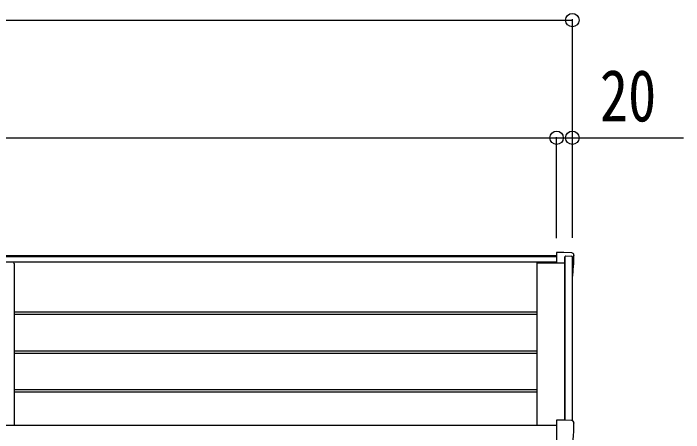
# Model space of a CAD drawing. Units: millimetres, scale not verified. Extents: x -8410 to 8410, y -5940 to 5940.
# Drawn here: x -959 to -106, y -1024 to -489 of the extents above; entities that cross this region are included whole.
import ezdxf
from ezdxf.enums import TextEntityAlignment as Align

# ---------------------------------------------------------------- set-up
doc = ezdxf.new("R2010")
doc.units = ezdxf.units.MM
doc.header["$LTSCALE"] = 30
for name, color, linetype in [('0-4_YKK_13', 4, 'Continuous'), ('0-5_YKK_A1', 4, 'Continuous'), ('0-6_YKK_D', 6, 'Continuous')]:
    doc.layers.add(name, color=color, linetype=linetype)
doc.styles.add('ＭＳ ゴシック', font='')
doc.styles.get('ＭＳ ゴシック').set_extended_font_data('MS Gothic')

msp = doc.modelspace()

# ---------------------------------------------------------------- linework, layer by layer
at = {"layer": '0-4_YKK_13'}
for p, q in [((-258.34, -793.87), (-267.39, -793.87)), ((-267.39, -793.87), (-267.39, -806.29)), ((-248.24, -794.4), (-258.34, -793.87)), ((-245.39, -797.4), (-245.39, -797.87)), ((-258.34, -1007.62), (-267.39, -1007.62)), ((-267.39, -1007.62), (-267.39, -1069.98)), ((-248.24, -1008.15), (-258.34, -1007.62)), ((-245.39, -1011.15), (-245.39, -1011.62))]:
    msp.add_line(p, q, dxfattribs=at)
for centre, radius, start, end in [((-248.39, -797.4), 3, 0, 87), ((-447.39, -797.87), 202, 351.93102, 0), ((-447.39, -1011.62), 202, 348.09787, 0), ((-248.39, -1011.15), 3, 0, 87)]:
    msp.add_arc(centre, radius, start, end, dxfattribs=at)
at = {"layer": '0-5_YKK_A1'}
for p, q in [((-7427.39, -798.99), (-267.39, -798.99)), ((-7387.39, -797.87), (-267.39, -797.87)), ((-267.39, -798.84), (-7387.39, -798.84)), ((-257.09, -800.57), (-256.52, -799)), ((-257.09, -1007.69), (-257.09, -800.57)), ((-256.39, -1007.72), (-256.39, -798.76)), ((-255.53, -798.34), (-248.34, -798.72)), ((-247.39, -1008.32), (-247.39, -799.72)), ((-267.39, -806.29), (-7437.69, -806.29)), ((-958.39, -808.21), (-958.39, -1014.01)), ((-292.39, -870.24), (-958.39, -870.24)), ((-292.39, -873.22), (-958.39, -873.22)), ((-292.39, -919.68), (-958.39, -919.68)), ((-292.39, -922.66), (-958.39, -922.66)), ((-292.42, -972.15), (-958.42, -972.15)), ((-292.39, -969.11), (-958.39, -969.11)), ((-7427.39, -1014.01), (-267.39, -1014.01))]:
    msp.add_line(p, q, dxfattribs=at)
msp.add_lwpolyline([(-292.39, -1014.01), (-292.39, -807.14), (-257.09, -807.14)], dxfattribs=at)
for centre, radius, start, end in [((-255.58, -799.34), 1, 87, 160), ((-248.39, -799.72), 1, 0, 87), ((-959.39, -808.21), 0.997, 359.84961, 89.33225)]:
    msp.add_arc(centre, radius, start, end, dxfattribs=at)
at = {"layer": '0-6_YKK_D'}
for p, q in [((-7447.39, -497.87), (-247.39, -497.87)), ((-247.39, -775.31), (-247.39, -496.87)), ((-3847.39, -647.87), (-267.39, -647.87)), ((-267.39, -775.64), (-267.39, -646.87)), ((-267.39, -775.64), (-267.39, -646.87)), ((-247.39, -775.31), (-247.39, -646.87))]:
    msp.add_line(p, q, dxfattribs=at)
msp.add_lwpolyline([(-267.39, -647.87), (-247.39, -647.87), (-105.66, -647.87)], dxfattribs=at)
for centre in [(-247.39, -497.87), (-267.39, -647.87), (-267.39, -647.87), (-247.39, -647.87)]:
    msp.add_circle(centre, 8.5, dxfattribs=at)

# ---------------------------------------------------------------- texts
at = {"layer": '0-6_YKK_D', "style": 'ＭＳ ゴシック', "width": 0.8}
msp.add_text('20', height=65.98, dxfattribs=at).set_placement((-212.33, -646.8), align=Align.BOTTOM_LEFT)

doc.saveas('drawing.dxf')
